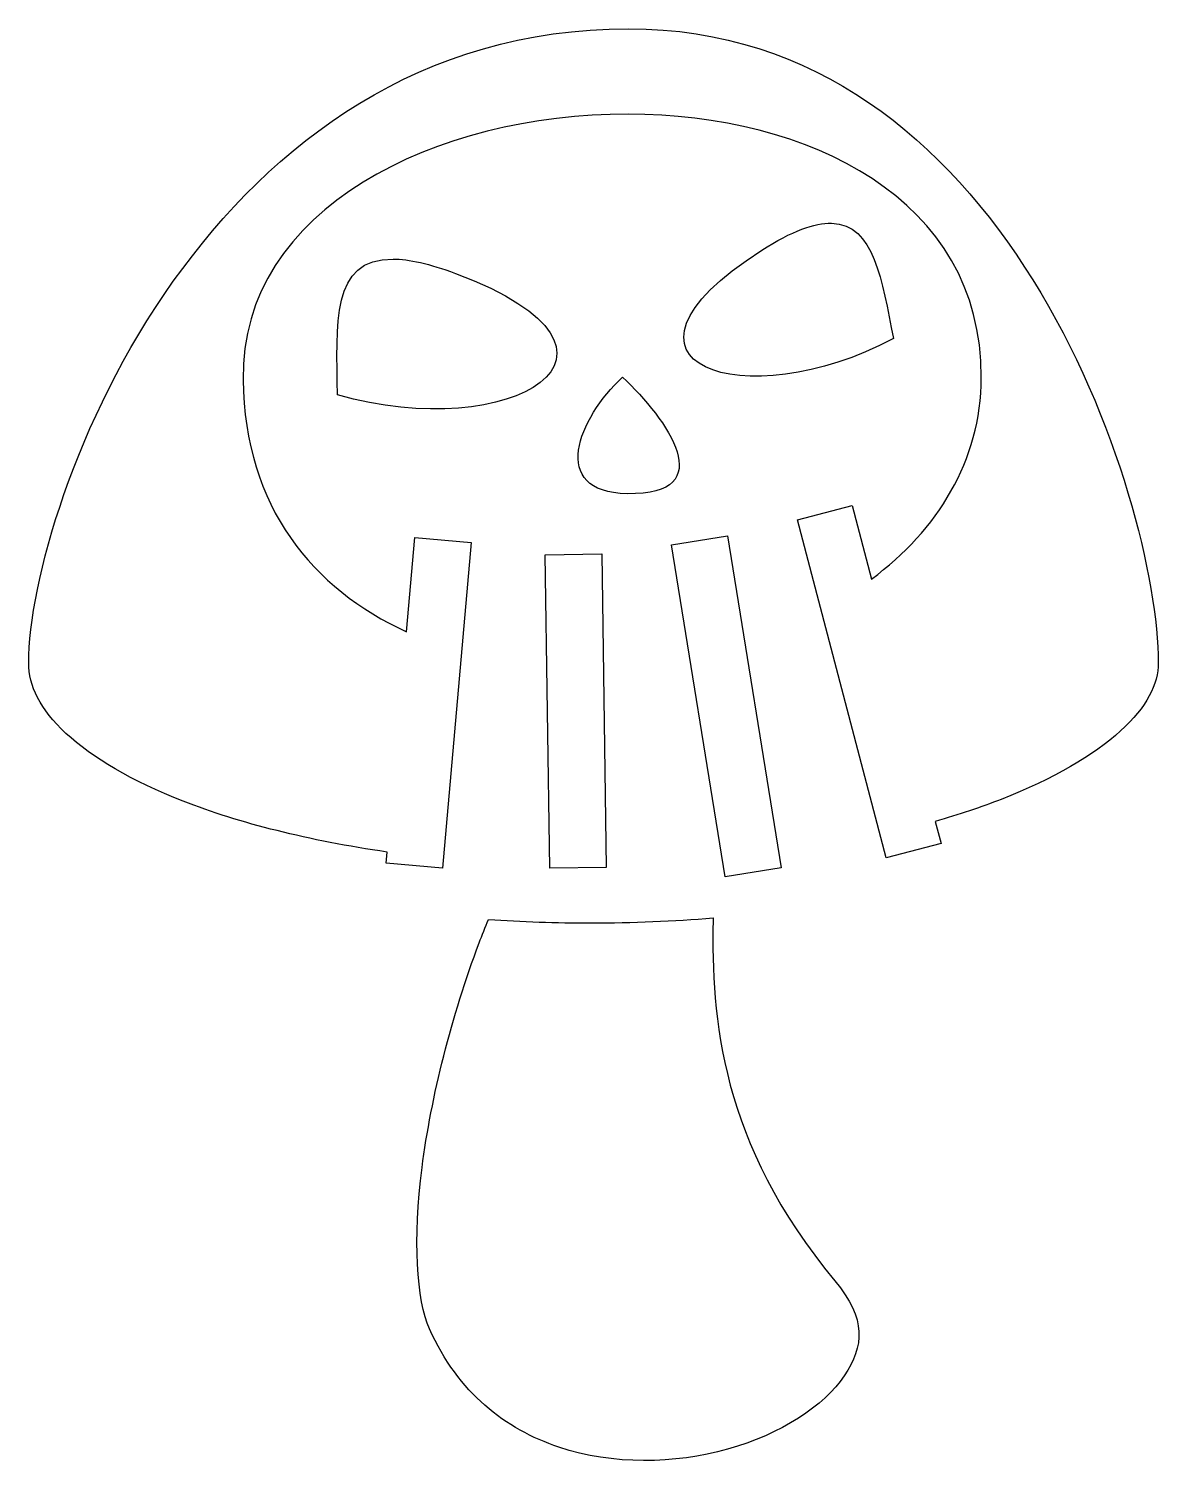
# Model space of a CAD drawing. Header units: centimetres. Extents: x -7.8 to 8, y -10 to 10.
import ezdxf

# ---------------------------------------------------------------- set-up
doc = ezdxf.new("R2010")
doc.units = ezdxf.units.CM
doc.header["$MEASUREMENT"] = 0
doc.layers.add('Layer 1', color=7, linetype='Continuous')

msp = doc.modelspace()

# ---------------------------------------------------------------- linework, layer by layer
at = {"layer": 'Layer 1'}
for points, knots in [([(0.59879, 10.00224), (-2.30911, 10.00224), (-4.37239, 8.4101), (-5.74833, 6.48227), (-5.74833, 6.48227), (-7.12427, 4.55435), (-7.76328, 2.26539), (-7.76328, 1.16506), (-7.76328, 1.16506), (-7.76328, 0.84408), (-7.60616, 0.52116), (-7.24419, 0.18288), (-7.24419, 0.18288), (-6.88214, -0.15543), (-6.32198, -0.48531), (-5.6106, -0.76303), (-5.6106, -0.76303), (-4.82459, -1.06984), (-3.85544, -1.31366), (-2.76823, -1.47103), (-2.76823, -1.47103), (-2.76823, -1.47103), (-2.78215, -1.62789), (-2.78215, -1.62789), (-2.78215, -1.62789), (-2.78215, -1.62789), (-1.99698, -1.6973), (-1.99698, -1.6973), (-1.99698, -1.6973), (-1.99698, -1.6973), (-1.59571, 2.8436), (-1.59571, 2.8436), (-1.59571, 2.8436), (-1.59571, 2.8436), (-2.38067, 2.91301), (-2.38067, 2.91301), (-2.38067, 2.91301), (-2.38067, 2.91301), (-2.4968, 1.59956), (-2.4968, 1.59956), (-2.4968, 1.59956), (-3.8043, 2.19286), (-4.74958, 3.33241), (-4.77615, 5.10971), (-4.77615, 5.10971), (-4.81199, 7.51021), (-2.07044, 8.81703), (0.59128, 8.81185), (0.59128, 8.81185), (3.09176, 8.807), (5.52177, 7.64422), (5.51283, 5.14282), (5.51283, 5.14282), (5.5087, 3.97106), (4.90139, 3.01865), (3.98399, 2.33317), (3.98399, 2.33317), (3.98399, 2.33317), (3.71479, 3.35815), (3.71479, 3.35815), (3.71479, 3.35815), (3.71479, 3.35815), (2.95256, 3.15794), (2.95256, 3.15794), (2.95256, 3.15794), (2.95256, 3.15794), (4.18952, -1.55083), (4.18952, -1.55083), (4.18952, -1.55083), (4.18952, -1.55083), (4.95175, -1.35062), (4.95175, -1.35062), (4.95175, -1.35062), (4.95175, -1.35062), (4.87163, -1.04575), (4.87163, -1.04575), (4.87163, -1.04575), (5.19928, -0.95117), (5.50769, -0.84798), (5.7919, -0.73666), (5.7919, -0.73666), (6.51306, -0.45422), (7.08393, -0.12126), (7.45349, 0.21579), (7.45349, 0.21579), (7.82305, 0.55288), (7.98, 0.86969), (7.98, 1.16508), (7.98, 1.16508), (7.98, 1.16508), (7.98, 1.16651), (7.98, 1.16651), (7.98, 1.16651), (7.97958, 2.28957), (7.43772, 4.57613), (6.23214, 6.50202), (6.23214, 6.50202), (5.02593, 8.42867), (3.21165, 10.00226), (0.59871, 10.00226), (0.59871, 10.00226), (0.59871, 10.00226), (0.59879, 10.00224), (0.59879, 10.00224)], [0, 0, 0, 0, 0.03703704, 0.03703704, 0.03703704, 0.03703704, 0.07407407, 0.07407407, 0.07407407, 0.07407407, 0.11111111, 0.11111111, 0.11111111, 0.11111111, 0.14814815, 0.14814815, 0.14814815, 0.14814815, 0.18518519, 0.18518519, 0.18518519, 0.18518519, 0.22222222, 0.22222222, 0.22222222, 0.22222222, 0.25925926, 0.25925926, 0.25925926, 0.25925926, 0.2962963, 0.2962963, 0.2962963, 0.2962963, 0.33333333, 0.33333333, 0.33333333, 0.33333333, 0.37037037, 0.37037037, 0.37037037, 0.37037037, 0.40740741, 0.40740741, 0.40740741, 0.40740741, 0.44444444, 0.44444444, 0.44444444, 0.44444444, 0.48148148, 0.48148148, 0.48148148, 0.48148148, 0.51851852, 0.51851852, 0.51851852, 0.51851852, 0.55555556, 0.55555556, 0.55555556, 0.55555556, 0.59259259, 0.59259259, 0.59259259, 0.59259259, 0.62962963, 0.62962963, 0.62962963, 0.62962963, 0.66666667, 0.66666667, 0.66666667, 0.66666667, 0.7037037, 0.7037037, 0.7037037, 0.7037037, 0.74074074, 0.74074074, 0.74074074, 0.74074074, 0.77777778, 0.77777778, 0.77777778, 0.77777778, 0.81481481, 0.81481481, 0.81481481, 0.81481481, 0.85185185, 0.85185185, 0.85185185, 0.85185185, 0.88888889, 0.88888889, 0.88888889, 0.88888889, 0.92592593, 0.92592593, 0.92592593, 0.92592593, 1, 1, 1, 1]), ([(3.42556, 7.29109), (3.18997, 7.29691), (2.87704, 7.18597), (2.45249, 6.91453), (2.45249, 6.91453), (-0.02235, 5.33171), (2.22284, 4.57573), (4.28962, 5.68651), (4.28962, 5.68651), (4.12474, 6.49841), (4.02767, 7.27624), (3.4256, 7.29109), (3.4256, 7.29109), (3.4256, 7.29109), (3.42556, 7.29109), (3.42556, 7.29109)], [0, 0, 0, 0, 0.2, 0.2, 0.2, 0.2, 0.4, 0.4, 0.4, 0.4, 0.6, 0.6, 0.6, 0.6, 1, 1, 1, 1]), ([(-2.68555, 6.79318), (-3.55674, 6.80043), (-3.46966, 5.88227), (-3.46001, 4.90178), (-3.46001, 4.90178), (-1.05492, 4.20238), (1.12078, 5.4915), (-1.81537, 6.59297), (-1.81537, 6.59297), (-2.17915, 6.72938), (-2.46349, 6.79133), (-2.68559, 6.79318), (-2.68559, 6.79318), (-2.68559, 6.79318), (-2.68555, 6.79318), (-2.68555, 6.79318)], [0, 0, 0, 0, 0.2, 0.2, 0.2, 0.2, 0.4, 0.4, 0.4, 0.4, 0.6, 0.6, 0.6, 0.6, 1, 1, 1, 1]), ([(0.51373, 5.14491), (-0.09981, 4.58142), (-0.53048, 3.54337), (0.57858, 3.52258), (0.57858, 3.52258), (1.8949, 3.49812), (1.13435, 4.5678), (0.51373, 5.14491)], [0, 0, 0, 0, 0.33333333, 0.33333333, 0.33333333, 0.33333333, 1, 1, 1, 1]), ([(1.97578, 2.93725), (1.97578, 2.93725), (1.19778, 2.81184), (1.19778, 2.81184), (1.19778, 2.81184), (1.19778, 2.81184), (1.94424, -1.8182), (1.94424, -1.8182), (1.94424, -1.8182), (1.94424, -1.8182), (2.72232, -1.69283), (2.72232, -1.69283), (2.72232, -1.69283), (2.72232, -1.69283), (1.97574, 2.93721), (1.97574, 2.93721), (1.97574, 2.93721), (1.97574, 2.93721), (1.97578, 2.93725), (1.97578, 2.93725)], [0, 0, 0, 0, 0.16666667, 0.16666667, 0.16666667, 0.16666667, 0.33333333, 0.33333333, 0.33333333, 0.33333333, 0.5, 0.5, 0.5, 0.5, 0.66666667, 0.66666667, 0.66666667, 0.66666667, 1, 1, 1, 1]), ([(0.22336, 2.68298), (0.22336, 2.68298), (-0.56468, 2.67151), (-0.56468, 2.67151), (-0.56468, 2.67151), (-0.56468, 2.67151), (-0.50113, -1.69625), (-0.50113, -1.69625), (-0.50113, -1.69625), (-0.50113, -1.69625), (0.28682, -1.68486), (0.28682, -1.68486), (0.28682, -1.68486), (0.28682, -1.68486), (0.22332, 2.6829), (0.22332, 2.6829), (0.22332, 2.6829), (0.22332, 2.6829), (0.22336, 2.68298), (0.22336, 2.68298)], [0, 0, 0, 0, 0.16666667, 0.16666667, 0.16666667, 0.16666667, 0.33333333, 0.33333333, 0.33333333, 0.33333333, 0.5, 0.5, 0.5, 0.5, 0.66666667, 0.66666667, 0.66666667, 0.66666667, 1, 1, 1, 1]), ([(1.77569, -2.39008), (1.22506, -2.4349), (0.65584, -2.45839), (0.07337, -2.45839), (0.07337, -2.45839), (-0.4143, -2.45839), (-0.89118, -2.44178), (-1.35587, -2.41141), (-1.35587, -2.41141), (-1.39998, -2.51877), (-1.44316, -2.62752), (-1.4849, -2.73796), (-1.4849, -2.73796), (-1.86804, -3.75159), (-2.15347, -4.88001), (-2.28158, -5.86935), (-2.28158, -5.86935), (-2.40977, -6.85882), (-2.35605, -7.72065), (-2.17759, -8.11576), (-2.17759, -8.11576), (-1.77354, -9.0104), (-1.12394, -9.51253), (-0.37255, -9.76465), (-0.37255, -9.76465), (0.37888, -10.01673), (1.23641, -9.9991), (1.9765, -9.79303), (1.9765, -9.79303), (2.71655, -9.58696), (3.32672, -9.18594), (3.60334, -8.77088), (3.60334, -8.77088), (3.87996, -8.35582), (3.91517, -7.9777), (3.47422, -7.44879), (3.47422, -7.44879), (1.8726, -5.52779), (1.7506, -3.76019), (1.77485, -2.4289), (1.77485, -2.4289), (1.7751, -2.41541), (1.77548, -2.40347), (1.77569, -2.39011), (1.77569, -2.39011), (1.77569, -2.39011), (1.77569, -2.39008), (1.77569, -2.39008)], [0, 0, 0, 0, 0.07692308, 0.07692308, 0.07692308, 0.07692308, 0.15384615, 0.15384615, 0.15384615, 0.15384615, 0.23076923, 0.23076923, 0.23076923, 0.23076923, 0.30769231, 0.30769231, 0.30769231, 0.30769231, 0.38461538, 0.38461538, 0.38461538, 0.38461538, 0.46153846, 0.46153846, 0.46153846, 0.46153846, 0.53846154, 0.53846154, 0.53846154, 0.53846154, 0.61538462, 0.61538462, 0.61538462, 0.61538462, 0.69230769, 0.69230769, 0.69230769, 0.69230769, 0.76923077, 0.76923077, 0.76923077, 0.76923077, 0.84615385, 0.84615385, 0.84615385, 0.84615385, 1, 1, 1, 1])]:
    msp.add_open_spline(points, degree=3, knots=knots, dxfattribs=at)

doc.saveas('drawing.dxf')
